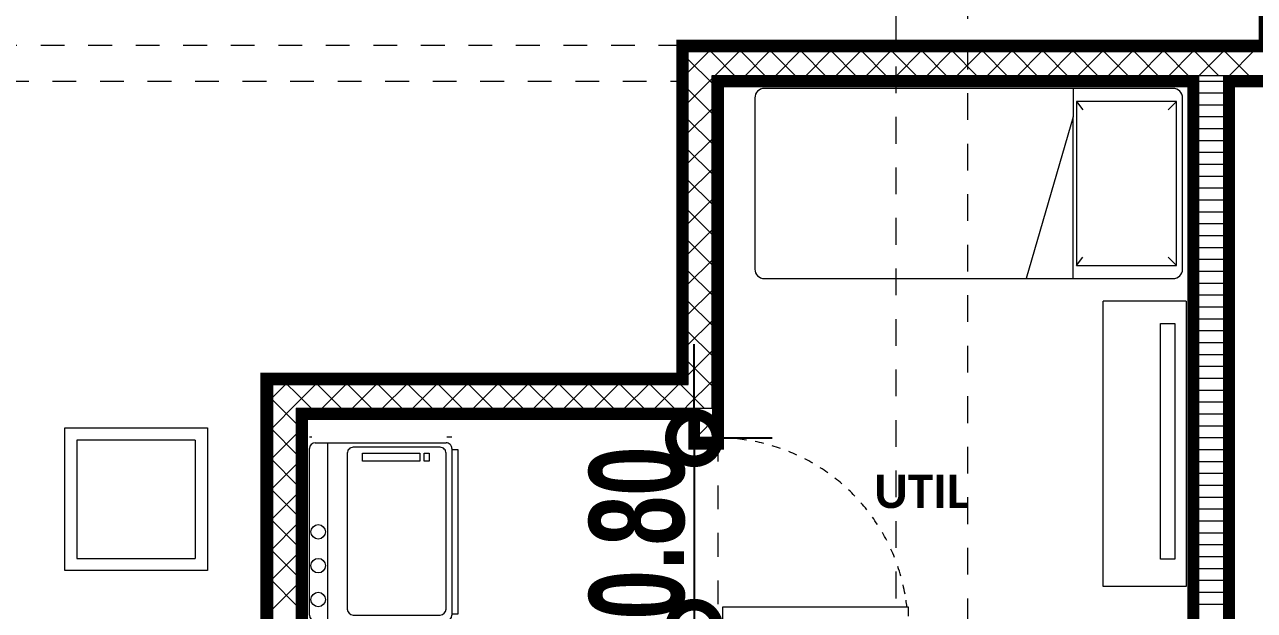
# Model space of a CAD drawing. Header units: metres. Extents: x -144 to 1000, y -717 to 29.
# Drawn here: x 458.7 to 463.87, y -564.3 to -561.83 of the extents above; entities that cross this region are included whole.
import ezdxf

# ---------------------------------------------------------------- set-up
doc = ezdxf.new("R2010")
doc.units = ezdxf.units.M
for name, pattern in [('Basculante', [0.11625, 0.075, -0.04125]), ('basculante modificado', [0.18, 0.1125, -0.0675]), ('Trazo', [0.45, 0.225, -0.225])]:
    doc.linetypes.add(name, pattern=pattern)
doc.layers.get('0').update_dxf_attribs({"color": 1})
doc.layers.get('Defpoints').update_dxf_attribs({"color": 1})
doc.layers.add('00-MEDICION', color=30, linetype='Continuous')
for name, color, linetype, lineweight in [('A-DETL', 1, 'Continuous', 9), ('A-DETL-GENF', 1, 'Continuous', 9), ('A-DETL-MEDM', 1, 'Continuous', 30), ('A-DOOR', 1, 'Continuous', 9), ('A-DOOR-FRAM', 1, 'Continuous', 9), ('A-DOOR-HDLN', 1, 'Trazo', 20), ('A-WALL', 4, 'Continuous', 9), ('G-ANNO-TEXT', 2, 'Continuous', 9), ('G-IMPT', 1, 'Continuous', 9), ('I-FURN', 2, 'Continuous', 9), ('L-SITE', 7, 'Continuous', 9)]:
    doc.layers.add(name, color=color, linetype=linetype, lineweight=lineweight)
doc.layers.add('A-WALL-PATT', color=7, linetype='Continuous', lineweight=35, true_color=0x9c9c9c)
doc.styles.add('Britannic Bold_B_1', font='', dxfattribs={"width": 0.7, "height": 0.4})
doc.styles.add('Calibri_B_1', font='calibrib.ttf', dxfattribs={"height": 0.135})
doc.styles.get('Britannic Bold_B_1').set_extended_font_data('Britannic Bold', bold=True)
doc.dimstyles.new('LINDEROS', dxfattribs={"dimscale": 0.3048, "dimtxt": 0.406749, "dimasz": 0.393701, "dimexe": 0.328084, "dimexo": 0.0625, "dimgap": 0.032808, "dimtad": 1, "dimrnd": 0.01, "dimzin": 0, "dimdsep": 46, "dimtxsty": 'Britannic Bold_B_1', "dimblk1": 'DOTSMALL', "dimblk2": 'DOTSMALL', "dimsah": 1, "dimcen": 0.09, "dimazin": 0, "dimtfac": 1, "dimtdec": 4, "dimtix": 1, "dimtmove": 0, "dimatfit": 3, "dimfxl": 1.64042, "dimfxlon": 1, "dimtvp": 1, "dimtolj": 1, "dimtzin": 0, "dimarcsym": 2})

# ---------------------------------------------------------------- blocks, each defined once
blk = doc.blocks.new('LAVADORA TIPO - 12-lavadora_dwg_$0$AX-051-MB N2$0$AX-LAVADORA-328353-Nivel 4')
at = {"layer": 'G-IMPT'}
for p, q in [((32.9502, 13.2171), (32.9502, 13.2062)), ((33.0002, 13.2171), (33.7002, 13.2171)), ((33.7502, 13.2171), (33.7502, 13.2062)), ((32.9752, 12.6421), (32.9752, 13.1921)), ((33.7252, 13.1921), (33.7252, 12.6421)), ((32.9752, 13.1396), (33.7252, 13.1396)), ((33.6808, 13.0577), (33.0252, 13.0577)), ((33.0002, 13.0327), (33.0002, 12.6671)), ((33.7058, 12.6671), (33.7058, 13.0327)), ((32.9502, 12.6385), (32.9502, 12.6171)), ((33.0252, 12.6421), (33.6808, 12.6421)), ((33.7502, 12.6385), (33.7502, 12.6171)), ((33.7002, 12.6171), (33.0002, 12.6171))]:
    blk.add_line(p, q, dxfattribs=at)
at = {"layer": 'G-IMPT', "flags": 128}
for points in [[(33.6813, 12.752), (33.6478, 12.752), (33.6478, 12.9932), (33.6813, 12.9932)], [(33.6813, 12.7135), (33.6478, 12.7135), (33.6478, 12.7336), (33.6813, 12.7336)]]:
    blk.add_lwpolyline(points, close=True, dxfattribs=at)
blk.add_lwpolyline([(33.6962, 12.6171), (33.6962, 12.5921), (33.0042, 12.5921), (33.0042, 12.6171)], dxfattribs=at)
at = {"layer": 'G-IMPT'}
for centre in [(33.0655, 13.1801), (33.2079, 13.1801), (33.3502, 13.1801)]:
    blk.add_circle(centre, 0.0306, dxfattribs=at)
for centre, start, end in [((33.0002, 13.1921), 90, 180), ((33.7002, 13.1921), 0, 90), ((33.0252, 13.0327), 90, 180), ((33.6808, 13.0327), 360, 90), ((33.0002, 12.6421), 180, 270), ((33.0252, 12.6671), 180, 270), ((33.6808, 12.6671), 270, 0), ((33.7002, 12.6421), 270, 0)]:
    blk.add_arc(centre, 0.025, start, end, dxfattribs=at)
blk = doc.blocks.new('LAVADORA TIPO - 12-lavadora_dwg-328352-Nivel 4')
at = {"rotation": 89.99999999999997}
blk.add_blockref('LAVADORA TIPO - 12-lavadora_dwg_$0$AX-051-MB N2$0$AX-LAVADORA-328353-Nivel 4', (-2220.7545, 469.6061), dxfattribs=at)
blk = doc.blocks.new('U')
at = {"layer": 'A-WALL-PATT', "lineweight": 5, "true_color": 0x747474}
for points in [[(468.2213, -500.2849), (468.4625, -500.2849), (468.4625, -500.2599), (466.0127, -500.2599), (466.0127, -500.2849), (468.1377, -500.2849)], [(465.9877, -501.6849), (466.0127, -501.6849), (466.0127, -500.4099), (465.9877, -500.4099), (465.9877, -501.6599)], [(464.8915, -501.6849), (465.9877, -501.6849), (465.9877, -501.6599), (464.2625, -501.6599), (464.2625, -501.6849), (464.6699, -501.6849)]]:
    blk.add_hatch(color=8, dxfattribs=at).paths.add_polyline_path(points)
at = {"layer": 'A-WALL-PATT', "true_color": 0x747474}
for points in [[(466.1127, -501.7849), (466.1377, -501.7849), (466.1377, -500.3849), (466.1127, -500.3849), (466.1127, -501.6849)], [(464.2625, -506.3589), (464.2625, -501.6599), (464.2375, -501.6599), (464.2375, -506.3589)], [(466.0377, -501.8099), (466.0377, -501.7849), (464.3875, -501.7849), (464.3875, -501.8099), (466.0127, -501.8099)]]:
    blk.add_hatch(color=8, dxfattribs=at).paths.add_polyline_path(points)
h = blk.add_hatch(color=8, dxfattribs=at)
h.paths.add_polyline_path([(466.1377, -500.4099), (468.1377, -500.4099), (468.1377, -500.3849), (466.1377, -500.3849)])
h.paths.add_polyline_path([(468.5625, -500.4099), (468.5625, -500.3849), (468.2877, -500.3849), (468.2877, -500.4099), (468.5093, -500.4099)])
at = {"layer": 'A-WALL-PATT', "lineweight": 5, "true_color": 0x747474}
h = blk.add_hatch(color=8, dxfattribs=at)
h.paths.add_polyline_path([(464.3646, -506.2339), (464.3875, -506.2339), (464.3875, -503.7599), (464.3625, -503.7599), (464.3625, -506.2339)])
h.paths.add_polyline_path([(464.3625, -503.6099), (464.3875, -503.6099), (464.3875, -501.7849), (464.3625, -501.7849), (464.3625, -503.6072)])
at = {"layer": 'A-DETL', "color": 7, "linetype": 'basculante modificado'}
for p, q in [((466.8877, -505.5599), (466.8877, -498.7599)), ((467.1877, -498.7599), (467.1877, -505.5599))]:
    blk.add_line(p, q, dxfattribs=at)
at = {"layer": 'A-DETL-GENF', "linetype": 'Basculante'}
for p, q in [((465.9877, -500.2599), (463.1375, -500.2599)), ((463.1375, -500.4099), (465.9877, -500.4099)), ((466.0377, -502.7099), (466.0377, -501.9099)), ((466.0377, -501.9099), (466.1377, -501.9099)), ((466.1377, -501.9099), (466.1377, -502.7099))]:
    blk.add_line(p, q, dxfattribs=at)
at = {"layer": 'A-DETL-MEDM'}
blk.add_line((465.9877, -500.4099), (465.9877, -500.2599), dxfattribs=at)
at = {"layer": 'A-DOOR', "lineweight": 15}
for p, q in [((466.1577, -502.6199), (466.9377, -502.6199)), ((466.1577, -502.6949), (466.1577, -502.6199)), ((466.9377, -502.6199), (466.9377, -502.6599))]:
    blk.add_line(p, q, dxfattribs=at)
at = {"layer": 'A-DOOR'}
for start, end in [(84.8602, 90), (81.4009, 84.0571), (76.0919, 78.7462), (70.7809, 73.4371), (65.4605, 68.1223), (60.1233, 62.7944), (54.7622, 57.4462), (49.3702, 52.0705), (43.9406, 46.6605), (38.4672, 41.2097), (32.9441, 35.7122), (27.366, 30.1622), (21.7283, 24.5549), (15.8316, 18.8857), (10.2582, 13.1511), (10.2582, 13.1511), (6.4594, 8.45)]:
    blk.add_arc((466.1377, -502.7099), 0.8, start, end, dxfattribs=at)
at = {"layer": 'A-DOOR-FRAM'}
for p, q in [((466.0377, -501.9099), (466.0377, -501.9449)), ((466.1027, -501.9449), (466.1027, -501.9349)), ((466.1027, -501.9349), (466.1377, -501.9349)), ((466.1377, -501.9349), (466.1377, -501.9099)), ((466.0377, -501.9449), (466.1027, -501.9449))]:
    blk.add_line(p, q, dxfattribs=at)
at = {"layer": 'A-DOOR-HDLN'}
blk.add_line((466.0377, -501.9099), (466.1377, -501.9099), dxfattribs=at)
at = {"layer": 'A-WALL', "lineweight": 35}
for p, q in [((468.4375, -500.2599), (465.9877, -500.2599)), ((465.9877, -500.4099), (465.9877, -501.6599)), ((466.1377, -500.4099), (468.1377, -500.4099)), ((466.1377, -501.9099), (466.1377, -500.4099)), ((468.1377, -500.4099), (468.1377, -502.7099)), ((468.2877, -500.4099), (468.6875, -500.4099)), ((468.2877, -504.4599), (468.2877, -500.4099)), ((464.2375, -501.6599), (464.2375, -506.3589)), ((465.9877, -501.6599), (464.2375, -501.6599)), ((464.3875, -503.6099), (464.3875, -501.8099)), ((464.3875, -501.8099), (466.0377, -501.8099)), ((466.0377, -501.8099), (466.0377, -501.9099)), ((466.0377, -501.9099), (466.1377, -501.9099))]:
    blk.add_line(p, q, dxfattribs=at)
at = {"layer": 'A-WALL'}
for p, q in [((466.0127, -501.6849), (466.0127, -500.2599)), ((466.0127, -500.2849), (468.4625, -500.2849)), ((466.0127, -500.4099), (465.9877, -500.4099)), ((466.1127, -500.3849), (468.5625, -500.3849)), ((466.1127, -501.7849), (466.1127, -500.3849)), ((468.1377, -500.4099), (468.1377, -500.3849)), ((468.2877, -500.4099), (468.2877, -500.3849)), ((464.2625, -501.6849), (464.2625, -506.3339)), ((464.2625, -501.6849), (466.0127, -501.6849)), ((464.3625, -501.7849), (464.3625, -506.2339)), ((464.3625, -501.7849), (466.1377, -501.7849)), ((466.0377, -501.8099), (466.0377, -501.7849))]:
    blk.add_line(p, q, dxfattribs=at)
at = {"layer": 'A-WALL-PATT', "color": 8, "lineweight": 5, "true_color": 0x727272}
for p, q in [((466.0123, -500.4099), (466.0123, -500.2599)), ((468.2877, -500.4101), (468.1377, -500.4101)), ((468.2877, -500.4601), (468.1377, -500.4601)), ((468.2877, -500.5101), (468.1377, -500.5101)), ((468.2877, -500.5601), (468.1377, -500.5601)), ((468.2877, -500.6101), (468.1377, -500.6101)), ((468.2877, -500.6601), (468.1377, -500.6601)), ((468.2877, -500.7101), (468.1377, -500.7101)), ((468.2877, -500.7601), (468.1377, -500.7601)), ((468.2877, -500.8101), (468.1377, -500.8101)), ((468.2877, -500.8601), (468.1377, -500.8601)), ((468.2877, -500.9101), (468.1377, -500.9101)), ((468.2877, -500.9601), (468.1377, -500.9601)), ((468.2877, -501.0101), (468.1377, -501.0101)), ((468.2877, -501.0601), (468.1377, -501.0601)), ((468.2877, -501.1101), (468.1377, -501.1101)), ((468.2877, -501.1601), (468.1377, -501.1601)), ((468.2877, -501.2101), (468.1377, -501.2101)), ((468.2877, -501.2601), (468.1377, -501.2601)), ((468.2877, -501.3101), (468.1377, -501.3101)), ((468.2877, -501.3601), (468.1377, -501.3601)), ((468.2877, -501.4101), (468.1377, -501.4101)), ((468.2877, -501.4601), (468.1377, -501.4601)), ((468.2877, -501.5101), (468.1377, -501.5101)), ((468.2877, -501.5601), (468.1377, -501.5601)), ((468.2877, -501.6101), (468.1377, -501.6101)), ((468.2877, -501.6601), (468.1377, -501.6601)), ((468.2877, -501.7101), (468.1377, -501.7101)), ((468.2877, -501.7601), (468.1377, -501.7601)), ((468.2877, -501.8101), (468.1377, -501.8101)), ((468.2877, -501.8601), (468.1377, -501.8601)), ((468.2877, -501.9101), (468.1377, -501.9101)), ((468.2877, -501.9601), (468.1377, -501.9601)), ((468.2877, -502.0101), (468.1377, -502.0101)), ((468.2877, -502.0601), (468.1377, -502.0601)), ((468.2877, -502.1101), (468.1377, -502.1101)), ((468.2877, -502.1601), (468.1377, -502.1601)), ((468.2877, -502.2101), (468.1377, -502.2101)), ((468.2877, -502.2601), (468.1377, -502.2601)), ((468.2877, -502.3101), (468.1377, -502.3101)), ((468.2877, -502.3601), (468.1377, -502.3601)), ((468.2877, -502.4101), (468.1377, -502.4101)), ((468.2877, -502.4601), (468.1377, -502.4601)), ((468.2877, -502.5101), (468.1377, -502.5101)), ((468.2877, -502.5601), (468.1377, -502.5601)), ((468.2877, -502.6101), (468.1377, -502.6101))]:
    blk.add_line(p, q, dxfattribs=at)
at = {"layer": 'A-WALL-PATT', "color": 1, "lineweight": 5, "true_color": 0xff0000}
for p, q in [((466.0127, -500.3714), (466.0993, -500.2849)), ((466.1127, -500.4176), (466.0127, -500.3176)), ((466.1127, -500.2903), (466.1073, -500.2849)), ((466.2073, -500.3849), (466.1127, -500.2903)), ((466.1265, -500.3849), (466.2263, -500.2852)), ((466.3346, -500.3849), (466.2349, -500.2852)), ((466.2538, -500.3849), (466.3536, -500.2852)), ((466.4619, -500.3849), (466.3621, -500.2852)), ((466.3811, -500.3849), (466.4809, -500.2851)), ((466.5892, -500.3849), (466.4894, -500.2851)), ((466.5084, -500.3849), (466.6082, -500.2851)), ((466.7164, -500.3849), (466.6166, -500.2851)), ((466.6357, -500.3849), (466.7355, -500.2851)), ((466.8437, -500.3849), (466.7439, -500.2851)), ((466.7629, -500.3849), (466.8627, -500.2851)), ((466.971, -500.3849), (466.8712, -500.2851)), ((466.8902, -500.3849), (466.99, -500.2851)), ((467.0983, -500.3849), (466.9984, -500.2851)), ((467.0175, -500.3849), (467.1173, -500.2851)), ((467.2256, -500.3849), (467.1257, -500.2851)), ((467.1448, -500.3849), (467.2446, -500.2851)), ((467.3528, -500.3849), (467.253, -500.2851)), ((467.2721, -500.3849), (467.3719, -500.285)), ((467.4801, -500.3849), (467.3802, -500.285)), ((467.3993, -500.3849), (467.4992, -500.285)), ((467.6074, -500.3849), (467.5075, -500.285)), ((467.5266, -500.3849), (467.6265, -500.285)), ((467.7347, -500.3849), (467.6348, -500.285)), ((467.6539, -500.3849), (467.7538, -500.285)), ((467.8619, -500.3849), (467.762, -500.285)), ((467.7812, -500.3849), (467.8811, -500.285)), ((467.9892, -500.3849), (467.8893, -500.285)), ((467.9084, -500.3849), (468.0084, -500.285)), ((468.1165, -500.3849), (468.0166, -500.285)), ((468.0357, -500.3849), (468.1357, -500.285)), ((468.2438, -500.3849), (468.1438, -500.285)), ((468.163, -500.3849), (468.263, -500.2849)), ((468.3711, -500.3849), (468.2711, -500.2849)), ((468.2903, -500.3849), (468.3903, -500.2849)), ((466.0127, -500.4987), (466.1127, -500.3987)), ((466.1127, -500.5449), (466.0127, -500.4449)), ((466.0127, -500.626), (466.1127, -500.526)), ((466.1127, -500.6722), (466.0127, -500.5722)), ((466.0127, -500.7533), (466.1127, -500.6533)), ((466.1127, -500.7994), (466.0127, -500.6994)), ((466.0127, -500.8806), (466.1127, -500.7806)), ((466.1127, -500.9267), (466.0127, -500.8267)), ((466.0127, -501.0078), (466.1127, -500.9078)), ((466.1127, -501.054), (466.0127, -500.954)), ((466.0127, -501.1351), (466.1127, -501.0351)), ((466.1127, -501.1813), (466.0127, -501.0813)), ((466.0127, -501.2624), (466.1127, -501.1624)), ((466.1127, -501.3086), (466.0127, -501.2086)), ((466.0127, -501.3897), (466.1127, -501.2897)), ((466.1127, -501.4358), (466.0127, -501.3358)), ((466.0127, -501.517), (466.1127, -501.417)), ((466.1127, -501.5631), (466.0127, -501.4631)), ((466.0127, -501.6442), (466.1127, -501.5442)), ((466.1127, -501.6904), (466.0127, -501.5904)), ((466.0127, -501.7715), (466.1127, -501.6715)), ((464.2625, -501.7398), (464.3174, -501.6849)), ((464.3625, -501.7221), (464.3253, -501.6849)), ((464.3625, -501.7671), (464.4447, -501.6849)), ((464.4253, -501.7849), (464.3625, -501.7221)), ((464.5526, -501.7849), (464.4526, -501.6849)), ((464.472, -501.7849), (464.572, -501.6849)), ((464.6799, -501.7849), (464.5799, -501.6849)), ((464.5993, -501.7849), (464.6993, -501.6849)), ((464.8072, -501.7849), (464.7072, -501.6849)), ((464.7265, -501.7849), (464.8265, -501.6849)), ((464.9345, -501.7849), (464.8345, -501.6849)), ((464.8538, -501.7849), (464.9538, -501.6849)), ((465.0617, -501.7849), (464.9617, -501.6849)), ((464.9811, -501.7849), (465.0811, -501.6849)), ((465.189, -501.7849), (465.089, -501.6849)), ((465.1084, -501.7849), (465.2084, -501.6849)), ((465.3163, -501.7849), (465.2163, -501.6849)), ((465.2357, -501.7849), (465.3357, -501.6849)), ((465.4436, -501.7849), (465.3436, -501.6849)), ((465.3629, -501.7849), (465.4629, -501.6849)), ((465.5708, -501.7849), (465.4708, -501.6849)), ((465.4902, -501.7849), (465.5902, -501.6849)), ((465.6981, -501.7849), (465.5981, -501.6849)), ((465.6175, -501.7849), (465.7175, -501.6849)), ((465.8254, -501.7849), (465.7254, -501.6849)), ((465.7448, -501.7849), (465.8448, -501.6849)), ((465.9527, -501.7849), (465.8527, -501.6849)), ((465.8721, -501.7849), (465.9721, -501.6849)), ((466.0127, -501.7177), (465.98, -501.6849)), ((466.08, -501.7849), (466.0127, -501.7177)), ((464.3625, -501.8494), (464.2625, -501.7494)), ((464.2625, -501.8671), (464.3625, -501.7671)), ((465.9993, -501.7849), (466.0127, -501.7715)), ((464.3625, -501.9766), (464.2625, -501.8766)), ((464.2625, -501.9944), (464.3625, -501.8944)), ((464.3625, -502.1039), (464.2625, -502.0039)), ((464.2625, -502.1217), (464.3625, -502.0217)), ((464.3625, -502.2312), (464.2625, -502.1312)), ((464.2625, -502.2489), (464.3625, -502.1489)), ((464.3625, -502.3585), (464.2625, -502.2585)), ((464.2625, -502.3762), (464.3625, -502.2762)), ((464.3625, -502.4858), (464.2625, -502.3858)), ((464.2625, -502.5035), (464.3625, -502.4035)), ((464.3625, -502.613), (464.2625, -502.513)), ((464.2625, -502.6308), (464.3625, -502.5308))]:
    blk.add_line(p, q, dxfattribs=at)
at = {"layer": 'A-WALL-PATT', "color": 8, "lineweight": 5, "true_color": 0x747474}
for p, q in [((466.0377, -501.8031), (466.0559, -501.7849)), ((466.044, -501.9099), (466.1377, -501.8162)), ((466.1377, -501.871), (466.0517, -501.7849)), ((466.0635, -501.9099), (466.0377, -501.8841))]:
    blk.add_line(p, q, dxfattribs=at)
at = {"layer": 'I-FURN'}
for p, q in [((466.2927, -500.4799), (466.2927, -501.1999)), ((467.6327, -500.4399), (466.3327, -500.4399)), ((468.0527, -500.4399), (467.6327, -500.4399)), ((467.6327, -500.4399), (467.6327, -500.5599)), ((468.0927, -501.1999), (468.0927, -500.4799)), ((467.6465, -500.495), (467.6727, -500.5299)), ((468.0665, -500.495), (467.6465, -500.495)), ((467.6465, -500.495), (467.6465, -501.185)), ((468.0665, -500.495), (468.0327, -500.5299)), ((468.0665, -501.185), (468.0665, -500.495)), ((467.6327, -500.5599), (467.4351, -501.2399)), ((467.6327, -501.2399), (467.6327, -500.5599)), ((467.6465, -501.185), (467.6727, -501.1499)), ((468.0665, -501.185), (468.0327, -501.1499)), ((467.6465, -501.185), (468.0665, -501.185)), ((466.3327, -501.2399), (467.4351, -501.2399)), ((467.4351, -501.2399), (467.6327, -501.2399)), ((467.6327, -501.2399), (468.0527, -501.2399)), ((467.7581, -502.5349), (467.7581, -501.3349)), ((468.1073, -501.3349), (467.7581, -501.3349)), ((468.1073, -501.3349), (468.1073, -502.5349)), ((468.0001, -502.4196), (468.0001, -501.4289)), ((468.0001, -501.4289), (468.0607, -501.4289)), ((468.0607, -501.4289), (468.0607, -502.4196)), ((468.0607, -502.4196), (468.0001, -502.4196)), ((468.1073, -502.5349), (467.7581, -502.5349))]:
    blk.add_line(p, q, dxfattribs=at)
for centre, start, end in [((466.3327, -500.4799), 90, 180), ((468.0527, -500.4799), 0, 90), ((466.3327, -501.1999), 180, 270), ((468.0527, -501.1999), 270, 0)]:
    blk.add_arc(centre, 0.04, start, end, dxfattribs=at)
at = {"layer": 'L-SITE'}
for p, q in [((463.3889, -501.8682), (463.9889, -501.8682)), ((463.3889, -502.4682), (463.3889, -501.8682)), ((463.9889, -501.8682), (463.9889, -502.4682)), ((463.4397, -501.919), (463.4397, -502.4174)), ((463.9381, -501.919), (463.4397, -501.919)), ((463.9381, -501.919), (463.9381, -502.4174)), ((463.4397, -502.4174), (463.9381, -502.4174)), ((463.9889, -502.4682), (463.3889, -502.4682))]:
    blk.add_line(p, q, dxfattribs=at)
blk.add_blockref('LAVADORA TIPO - 12-lavadora_dwg-328352-Nivel 4', (2698.3899, -1005.2614))
at = {"layer": 'G-ANNO-TEXT', "style": 'Calibri_B_1'}
blk.add_text('UTIL', height=0.14, dxfattribs=at).set_placement((466.7955, -502.2052))
blk = doc.blocks.new('_DotSmall')
at = {"color": 0, "linetype": 'ByBlock', "const_width": 0.5}
blk.add_lwpolyline([(-0.0625, 0, 1), (0.0625, 0, 1)], format="xyb", close=True, dxfattribs=at)
blk = doc.blocks.new('*D601')
at = {"layer": '00-MEDICION', "color": 0, "lineweight": -2, "transparency": 16777216}
for p, q in [((461.515, -563.5699), (461.515, -563.1762)), ((461.515, -563.5699), (461.8431, -563.5699)), ((461.515, -563.5699), (461.515, -564.3699)), ((461.515, -564.3699), (461.8431, -564.3699)), ((461.515, -564.3699), (461.515, -564.7636))]:
    blk.add_line(p, q, dxfattribs=at)
at = {"layer": 'Defpoints', "color": 0, "transparency": 16777216}
for p in [(461.515, -563.5699), (461.515, -564.3699), (461.515, -564.3699)]:
    blk.add_point(p, dxfattribs=at)
at = {"layer": '00-MEDICION', "color": 0, "lineweight": -2, "transparency": 16777216, "xscale": 0.3937007874015748, "yscale": 0.3937007874015748, "zscale": 0.3937007874015748}
for p, rotation in [((461.515, -563.5699), 270), ((461.515, -564.3699), 90)]:
    blk.add_blockref('_DotSmall', p, dxfattribs=dict(at, rotation=rotation))
at = {"layer": '00-MEDICION', "color": 0, "transparency": 16777216, "insert": (461.2755, -563.9699), "char_height": 0.4, "attachment_point": 5, "rotation": 90, "style": 'Britannic Bold_B_1'}
blk.add_mtext('\\A1;0.80', dxfattribs=at)

msp = doc.modelspace()

# ---------------------------------------------------------------- linework, layer by layer
at = {"layer": '00-MEDICION'}
msp.add_lwpolyline([(458.6148, -560.4201, 0.05, 0.05, 0), (463.9148, -560.4199, 0.05, 0.05, 0), (463.9148, -561.9199, 0.05, 0.05, 0), (461.465, -561.9199, 0.05, 0.05, 0), (461.465, -563.3199, 0.05, 0.05, 0), (459.7148, -563.3199, 0.05, 0.05, 0), (459.7113, -567.9684, 0.05, 0.05, 0), (455.0675, -567.9684, 0.05, 0.05, 0)], format="xyseb", dxfattribs=at)
at = {"layer": '00-MEDICION', "const_width": 0.05}
for points in [[(459.865, -565.2699), (459.8648, -563.4699), (461.515, -563.4699), (461.515, -563.5945), (461.615, -563.5949), (461.615, -562.0699), (463.615, -562.0701), (463.615, -564.3699)], [(463.765, -566.1199), (463.765, -562.0701), (464.1648, -562.0699)]]:
    msp.add_lwpolyline(points, dxfattribs=at)

# ---------------------------------------------------------------- block references
at = {"color": 3}
msp.add_blockref('U', (-4.5227, -61.66), dxfattribs=at)

# ---------------------------------------------------------------- dimensions: what is measured, and where the dimension line sits
at = {"layer": '00-MEDICION'}
dim = msp.add_aligned_dim(p1=(461.515, -563.5699), p2=(461.515, -564.3699), distance=0, dimstyle='LINDEROS', override={"dimscale": 1, "dimpost": '<>'}, dxfattribs=at)
dim.commit()
dim.dimension.update_dxf_attribs({"geometry": '*D601', "text_midpoint": (461.2755, -563.9699)})

doc.saveas('drawing.dxf')
